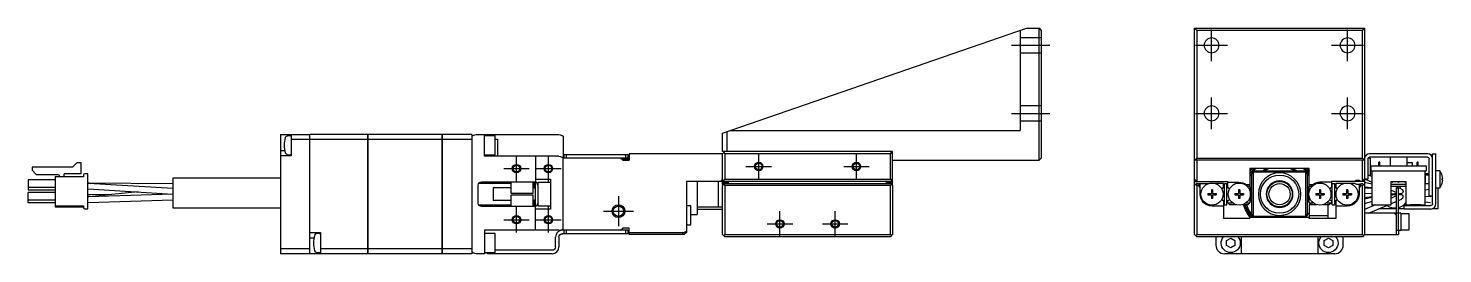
# Model space of a CAD drawing. Extents: x 0 to 698, y -8 to 605.
# Drawn here: x 364.7 to 697.5, y 278.6 to 331.6 of the extents above; entities that cross this region are included whole.
import ezdxf

# ---------------------------------------------------------------- set-up
doc = ezdxf.new("R2010")
doc.units = 0
doc.header["$LTSCALE"] = 0.5
doc.linetypes.add('CENTER', pattern=[50.8, 31.75, -6.35, 6.35, -6.35])
doc.linetypes.add('DASHED', pattern=[19.05, 12.7, -6.35])
for name, color, linetype in [('MSM_CENTER', 1, 'CENTER'), ('MSM_CONTINUOUS', 7, 'CONTINUOUS'), ('MSM_DASHED', 4, 'DASHED'), ('MSM_NARROW', 5, 'CONTINUOUS')]:
    doc.layers.add(name, color=color, linetype=linetype)

msp = doc.modelspace()

# ---------------------------------------------------------------- linework, layer by layer
at = {"layer": 'MSM_CENTER'}
for p, q in [((643.14, 323.81), (643.14, 331.31)), ((675.14, 323.81), (675.14, 331.31)), ((596.05, 327.56), (605.05, 327.56)), ((639.39, 327.56), (646.89, 327.56)), ((671.39, 327.56), (678.89, 327.56)), ((643.14, 307.81), (643.14, 315.31)), ((675.14, 307.81), (675.14, 315.31)), ((596.05, 311.56), (605.05, 311.56)), ((639.39, 311.56), (646.89, 311.56)), ((671.39, 311.56), (678.89, 311.56)), ((479.55, 295.56), (479.55, 301.56)), ((487.05, 295.56), (487.05, 301.56)), ((536.55, 296.06), (536.55, 302.06)), ((559.55, 296.06), (559.55, 302.06)), ((476.55, 298.56), (482.55, 298.56)), ((484.05, 298.56), (490.05, 298.56)), ((533.55, 299.06), (539.55, 299.06)), ((556.55, 299.06), (562.55, 299.06)), ((503.55, 292.06), (503.55, 285.06)), ((476.55, 286.56), (482.55, 286.56)), ((479.55, 283.56), (479.55, 289.56)), ((484.05, 286.56), (490.05, 286.56)), ((487.05, 283.56), (487.05, 289.56)), ((500.05, 288.56), (507.05, 288.56)), ((541.55, 282.56), (541.55, 288.56)), ((554.55, 282.56), (554.55, 288.56)), ((538.55, 285.56), (544.55, 285.56)), ((551.55, 285.56), (557.55, 285.56))]:
    msp.add_line(p, q, dxfattribs=at)
at = {"layer": 'MSM_CONTINUOUS'}
for p, q in [((528.05, 306.94), (599.55, 331.56)), ((598.05, 331.05), (598.05, 307.56)), ((599.55, 331.56), (602.55, 331.56)), ((602.55, 300.56), (602.55, 331.56)), ((602.55, 331.56), (603.05, 331.06)), ((603.05, 331.06), (603.05, 301.06)), ((639.14, 283.06), (639.14, 331.56)), ((639.14, 331.56), (639.64, 331.06)), ((639.14, 331.56), (679.14, 331.56)), ((639.64, 331.06), (639.64, 301.06)), ((678.64, 331.06), (639.64, 331.06)), ((678.64, 331.06), (679.14, 331.56)), ((678.64, 301.06), (678.64, 331.06)), ((679.14, 331.56), (679.14, 283.06)), ((424.05, 306.56), (424.05, 278.56)), ((424.05, 306.56), (430.94, 306.56)), ((426.35, 306.29), (425.58, 306.23)), ((426.55, 306.56), (426.55, 301.56)), ((430.94, 278.56), (430.94, 306.56)), ((430.95, 306.55), (430.94, 306.55)), ((444.55, 306.56), (430.95, 306.56)), ((430.95, 278.56), (430.95, 306.56)), ((444.55, 278.56), (444.55, 306.56)), ((444.55, 306.55), (444.56, 306.55)), ((462.05, 306.56), (444.56, 306.56)), ((444.56, 306.56), (444.56, 278.56)), ((462.05, 278.56), (462.05, 306.56)), ((462.05, 306.55), (462.06, 306.55)), ((462.06, 306.56), (462.06, 278.56)), ((469.05, 306.56), (462.06, 306.56)), ((469.05, 306.56), (469.05, 278.56)), ((470.05, 306.56), (489.55, 306.56)), ((472.05, 301.46), (472.05, 306.56)), ((474.55, 306.31), (472.05, 306.31)), ((474.55, 301.81), (474.55, 306.31)), ((528.05, 302.56), (528.05, 306.94)), ((529.05, 307.29), (529.05, 302.56)), ((529.85, 307.56), (598.05, 307.56)), ((430.94, 305.41), (426.55, 305.41)), ((430.95, 305.4), (430.94, 305.4)), ((444.55, 305.41), (430.95, 305.41)), ((444.55, 305.4), (444.56, 305.4)), ((462.05, 305.41), (444.56, 305.41)), ((462.05, 305.4), (462.06, 305.4)), ((469.05, 305.41), (462.06, 305.41)), ((474.55, 305.51), (475.05, 305.51)), ((475.05, 305.51), (475.05, 301.46)), ((490.55, 306.18), (490.55, 301.08)), ((376.1, 299.94), (375.08, 298.92)), ((377.1, 299.94), (376.1, 299.94)), ((377.1, 297.41), (377.1, 299.94)), ((424.05, 302.81), (425, 302.81)), ((426.55, 301.56), (424.05, 301.56)), ((425.58, 301.9), (426.35, 301.83)), ((472.05, 301.81), (474.55, 301.81)), ((489.55, 301.46), (472.05, 301.46)), ((484.05, 301.46), (484.05, 295.43)), ((490.55, 284.06), (490.55, 301.06)), ((505.75, 301.06), (490.55, 301.06)), ((490.75, 301.06), (490.75, 301.86)), ((490.75, 301.86), (505.75, 301.86)), ((491.25, 301.86), (491.25, 301.06)), ((504.55, 300.56), (504.05, 301.06)), ((506.05, 300.81), (504.3, 300.81)), ((504.55, 300.56), (506.05, 300.56)), ((505.25, 301.06), (505.25, 301.86)), ((505.75, 301.86), (505.75, 301.06)), ((506.05, 302.06), (506.05, 300.56)), ((528.05, 302.06), (506.05, 302.06)), ((528.55, 302.56), (528.05, 302.06)), ((568.05, 302.56), (528.05, 302.56)), ((528.05, 294.86), (528.05, 302.06)), ((528.55, 302.06), (528.3, 302.31)), ((567.55, 302.06), (528.55, 302.06)), ((528.55, 302.06), (528.55, 296.06)), ((568.05, 302.06), (567.55, 302.56)), ((567.8, 302.31), (567.55, 302.06)), ((567.55, 296.06), (567.55, 302.06)), ((568.05, 294.86), (568.05, 302.56)), ((568.05, 300.56), (602.55, 300.56)), ((602.55, 300.56), (603.05, 301.06)), ((639.14, 300.56), (639.64, 301.06)), ((679.14, 300.56), (639.14, 300.56)), ((639.64, 301.06), (678.64, 301.06)), ((639.64, 300.56), (639.64, 295.56)), ((678.64, 301.06), (679.14, 300.56)), ((678.64, 295.56), (678.64, 300.56)), ((679.94, 300.86), (679.94, 296.06)), ((680.44, 301.06), (680, 301.06)), ((693.94, 302.06), (680.34, 302.06)), ((693.94, 301.26), (680.34, 301.26)), ((680.44, 301.06), (680.44, 297.06)), ((682.77, 300.06), (682.52, 300.06)), ((682.52, 299.26), (682.52, 300.06)), ((682.77, 299.26), (682.77, 300.06)), ((685.14, 301.26), (685.14, 299.26)), ((689.14, 299.26), (689.14, 301.26)), ((690.39, 299.94), (689.14, 299.94)), ((690.39, 299.26), (690.39, 299.94)), ((691.52, 299.26), (691.52, 300.06)), ((691.77, 300.06), (691.52, 300.06)), ((691.77, 299.26), (691.77, 300.06)), ((694.34, 292.06), (694.34, 300.86)), ((695.14, 290.36), (695.14, 302.06)), ((695.14, 302.06), (695.94, 302.06)), ((695.94, 290.26), (695.94, 302.06)), ((365.54, 298.92), (365.54, 298.22)), ((375.08, 298.92), (365.54, 298.92)), ((365.54, 298.22), (366.54, 297.22)), ((366.54, 297.22), (371.67, 297.22)), ((377.63, 296.66), (371, 296.66)), ((371, 296.66), (371, 289.55)), ((371.95, 296.94), (371.95, 296.66)), ((373.1, 296.66), (373.1, 297.26)), ((373.25, 297.41), (377.1, 297.41)), ((377.63, 297.07), (377.63, 296.66)), ((378.65, 297.37), (377.93, 297.37)), ((378.65, 289.09), (378.65, 297.37)), ((398.65, 296.33), (398.65, 289.33)), ((424.05, 296.33), (398.65, 296.33)), ((666.14, 298.56), (652.14, 298.56)), ((652.14, 298.56), (652.14, 293.28)), ((652.64, 297.26), (653.44, 298.06)), ((652.64, 287.86), (652.64, 297.26)), ((652.94, 297.56), (652.94, 287.56)), ((665.14, 297.76), (653.14, 297.76)), ((653.44, 298.06), (664.84, 298.06)), ((664.84, 298.06), (665.64, 297.26)), ((665.34, 287.56), (665.34, 297.56)), ((665.64, 297.26), (665.64, 287.86)), ((666.14, 293.28), (666.14, 298.56)), ((679.94, 297.06), (680.44, 297.06)), ((680.89, 296.71), (680.06, 297.06)), ((680.54, 296.86), (680.54, 297.37)), ((680.89, 297.37), (680.54, 297.37)), ((680.64, 299.26), (680.64, 298.06)), ((680.64, 299.26), (693.64, 299.26)), ((680.64, 298.06), (693.64, 298.06)), ((680.89, 298.06), (680.89, 290.06)), ((693.39, 290.06), (693.39, 298.06)), ((694.34, 297.37), (693.39, 297.37)), ((693.44, 297.06), (693.39, 297.01)), ((693.44, 297.06), (693.44, 295.06)), ((694.34, 297.06), (693.44, 297.06)), ((693.64, 299.26), (693.64, 298.06)), ((696.84, 298.06), (695.94, 298.06)), ((696.84, 298.06), (696.84, 294.06)), ((697.41, 296.95), (697.42, 296.95)), ((364.65, 295.93), (364.65, 293.53)), ((371, 295.93), (364.65, 295.93)), ((371, 294.13), (364.65, 294.13)), ((371, 293.53), (364.65, 293.53)), ((371, 292.93), (364.65, 292.93)), ((364.65, 290.53), (364.65, 292.93)), ((378.99, 295.11), (378.65, 295.11)), ((378.86, 295.1), (378.65, 295.11)), ((378.65, 293.81), (378.78, 293.8)), ((378.65, 293.8), (379.44, 293.76)), ((378.78, 293.8), (398.64, 292.56)), ((398.65, 293.86), (378.86, 295.1)), ((390.5, 293.07), (378.94, 291.94)), ((398.65, 294.96), (378.99, 295.11)), ((470.55, 290.46), (470.55, 294.66)), ((478.25, 295.06), (470.66, 295.06)), ((471.35, 295.46), (483.75, 295.46)), ((474.05, 294.06), (474.05, 291.06)), ((478.25, 294.06), (474.05, 294.06)), ((478.25, 295.46), (478.25, 292.81)), ((483.45, 292.81), (483.45, 295.46)), ((483.75, 295.06), (483.45, 295.06)), ((483.75, 294.06), (483.45, 294.06)), ((483.75, 294.06), (483.75, 295.06)), ((483.95, 294.86), (483.75, 295.06)), ((483.75, 294.06), (483.96, 293.7)), ((483.95, 295.44), (483.95, 289.69)), ((483.96, 295.43), (484.05, 295.41)), ((484.05, 295.43), (483.96, 295.43)), ((484.05, 296.06), (487.55, 296.06)), ((484.55, 295.31), (484.55, 289.81)), ((487.55, 295.31), (484.55, 295.31)), ((487.55, 296.06), (487.55, 289.06)), ((568.05, 295.56), (519.55, 295.56)), ((519.55, 295.56), (519.55, 283.56)), ((522.05, 295.56), (522.05, 287.81)), ((527.05, 295.56), (527.05, 289.56)), ((528.05, 296.06), (527.55, 295.56)), ((528.05, 295.56), (528.55, 296.06)), ((528.05, 295.36), (529.45, 295.36)), ((528.55, 295.06), (528.05, 294.56)), ((528.15, 294.76), (528.05, 294.86)), ((528.05, 283.06), (528.05, 294.56)), ((528.15, 294.66), (528.15, 294.86)), ((528.55, 294.56), (528.3, 294.81)), ((529.15, 295.16), (528.45, 295.16)), ((528.55, 296.06), (567.55, 296.06)), ((528.55, 295.06), (567.55, 295.06)), ((528.55, 294.56), (528.55, 283.06)), ((567.55, 294.56), (528.55, 294.56)), ((529.45, 295.06), (529.45, 295.36)), ((568.05, 295.36), (566.65, 295.36)), ((566.65, 295.06), (566.65, 295.36)), ((567.65, 295.16), (566.95, 295.16)), ((567.55, 296.06), (568.05, 295.56)), ((568.05, 294.56), (567.55, 295.06)), ((567.8, 294.81), (567.55, 294.56)), ((567.55, 283.06), (567.55, 294.56)), ((567.95, 294.86), (567.95, 294.66)), ((568.05, 294.86), (567.95, 294.76)), ((568.05, 294.56), (568.05, 283.06)), ((639.14, 296.06), (639.64, 295.56)), ((639.14, 295.56), (646.94, 295.56)), ((639.64, 295.06), (639.14, 294.56)), ((639.64, 294.56), (639.39, 294.81)), ((639.64, 295.06), (642.53, 295.06)), ((639.94, 294.56), (639.64, 294.56)), ((639.64, 294.56), (639.64, 283.06)), ((640.44, 294.92), (639.94, 294.56)), ((639.94, 294.56), (640.44, 294.06)), ((640.44, 292.56), (640.44, 295.06)), ((643.39, 293.56), (643.1, 293.56)), ((643.1, 293.56), (643.1, 292.77)), ((643.1, 293.03), (643.39, 293.03)), ((643.39, 293.56), (643.39, 292.77)), ((645.94, 295.06), (643.96, 295.06)), ((645.68, 293.96), (645.94, 294.11)), ((645.94, 294.11), (645.94, 295.06)), ((646.14, 295.06), (646.74, 295.06)), ((646.14, 290.06), (646.14, 295.06)), ((646.74, 290.06), (646.74, 295.06)), ((646.94, 294.11), (646.94, 295.56)), ((646.94, 295.36), (649.64, 295.36)), ((646.94, 294.11), (647.17, 293.98)), ((649.79, 293.56), (649.5, 293.56)), ((649.5, 293.56), (649.5, 292.77)), ((649.5, 293.03), (649.79, 293.03)), ((649.79, 293.56), (649.79, 292.77)), ((651.24, 294.86), (652.14, 294.86)), ((652.14, 294.36), (651.79, 294.36)), ((656.28, 293.87), (656.34, 293.94)), ((656.34, 294), (656.34, 293.94)), ((658.08, 295.53), (658.08, 295.53)), ((666.14, 294.86), (667.04, 294.86)), ((666.5, 294.36), (666.14, 294.36)), ((668.79, 293.56), (668.5, 293.56)), ((668.5, 293.56), (668.5, 292.77)), ((668.5, 293.03), (668.79, 293.03)), ((671.34, 295.36), (668.64, 295.36)), ((668.79, 293.56), (668.79, 292.77)), ((671.34, 294.11), (671.12, 293.98)), ((679.14, 295.56), (671.34, 295.56)), ((671.34, 295.56), (671.34, 294.11)), ((671.54, 295.06), (672.14, 295.06)), ((671.54, 290.06), (671.54, 295.06)), ((672.14, 290.06), (672.14, 295.06)), ((674.33, 295.06), (672.34, 295.06)), ((672.34, 295.06), (672.34, 294.11)), ((672.34, 294.11), (672.6, 293.96)), ((675.19, 293.56), (674.9, 293.56)), ((674.9, 293.56), (674.9, 292.77)), ((674.9, 293.03), (675.19, 293.03)), ((675.19, 293.56), (675.19, 292.77)), ((676.88, 295.06), (675.76, 295.06)), ((677.84, 294.86), (677.84, 292.56)), ((677.84, 294.06), (678.34, 294.56)), ((678.34, 294.56), (677.9, 294.88)), ((678.2, 295.06), (678.64, 295.06)), ((678.64, 294.56), (678.34, 294.56)), ((678.64, 295.56), (679.14, 296.06)), ((678.64, 295.06), (679.14, 294.56)), ((678.89, 294.81), (678.64, 294.56)), ((678.64, 283.06), (678.64, 294.56)), ((679.94, 296.06), (679.14, 296.06)), ((679.14, 295.39), (680.89, 295.01)), ((679.14, 294.25), (680.89, 294.11)), ((680.89, 293.92), (679.14, 293.96)), ((679.35, 296.06), (680.89, 295.41)), ((680.54, 293.93), (680.54, 294.13)), ((685.39, 295.56), (688.89, 295.56)), ((685.39, 290.06), (685.39, 295.56)), ((688.89, 294.86), (685.39, 294.86)), ((688.89, 294.36), (685.39, 294.36)), ((685.39, 293.49), (686.64, 292.96)), ((687.83, 293.76), (686.42, 294.36)), ((686.64, 294.06), (687.14, 294.06)), ((686.64, 283.06), (686.64, 294.06)), ((687.14, 284.06), (687.14, 294.06)), ((688.89, 295.56), (688.89, 290.06)), ((693.39, 295.11), (693.44, 295.06)), ((694.34, 295.06), (693.39, 294.89)), ((693.39, 293.57), (694.34, 293.74)), ((693.44, 295.06), (694.34, 295.06)), ((695.94, 294.06), (696.84, 294.06)), ((696.39, 294.06), (696.39, 289.09)), ((697.41, 296.24), (697.53, 296.24)), ((697.41, 295.88), (697.41, 296.24)), ((697.53, 295.88), (697.41, 295.88)), ((697.42, 295.17), (697.41, 295.18)), ((371, 291.13), (364.65, 291.13)), ((371, 290.53), (364.65, 290.53)), ((371, 289.8), (377.63, 289.8)), ((377.63, 289.8), (377.63, 289.39)), ((379.32, 292.42), (378.65, 292.41)), ((378.94, 291.94), (378.65, 291.92)), ((378.73, 291.92), (378.65, 291.91)), ((378.65, 290.61), (378.77, 290.62)), ((398.65, 292.56), (378.73, 291.92)), ((378.77, 290.62), (398.65, 291.26)), ((384.18, 292.45), (379.32, 292.42)), ((470.66, 290.06), (478.25, 290.06)), ((483.75, 289.66), (471.35, 289.66)), ((478.25, 291.06), (474.05, 291.06)), ((478.25, 292.81), (483.45, 292.81)), ((478.25, 292.31), (478.25, 289.66)), ((483.45, 292.31), (478.25, 292.31)), ((483.45, 289.66), (483.45, 292.31)), ((483.75, 291.06), (483.45, 291.06)), ((483.45, 290.06), (483.75, 290.06)), ((483.96, 291.43), (483.75, 291.06)), ((483.75, 290.06), (483.75, 291.06)), ((483.75, 290.06), (483.95, 290.26)), ((484.04, 289.71), (483.96, 289.69)), ((484.05, 289.69), (483.96, 289.69)), ((484.05, 284.06), (484.05, 289.69)), ((484.55, 289.81), (487.55, 289.81)), ((520.55, 289.81), (519.55, 289.81)), ((520.55, 285.31), (520.55, 289.81)), ((642.24, 292.71), (643.04, 292.71)), ((642.24, 292.71), (642.24, 292.42)), ((642.24, 292.42), (643.04, 292.42)), ((642.77, 292.71), (642.77, 292.42)), ((643.1, 292.36), (643.1, 291.56)), ((643.1, 292.09), (643.39, 292.09)), ((643.39, 291.56), (643.1, 291.56)), ((645.94, 289.76), (643.24, 289.76)), ((643.39, 292.36), (643.39, 291.56)), ((643.45, 292.71), (644.24, 292.71)), ((643.45, 292.42), (644.24, 292.42)), ((643.71, 292.42), (643.71, 292.71)), ((644.24, 292.71), (644.24, 292.42)), ((645.94, 291.01), (645.68, 291.16)), ((645.94, 291.01), (645.94, 286.86)), ((646.14, 290.06), (646.74, 290.06)), ((647.24, 291.18), (646.94, 291.01)), ((646.94, 290.56), (646.94, 291.01)), ((647.44, 290.06), (646.94, 290.56)), ((646.94, 290.56), (647.98, 290.56)), ((648.93, 290.06), (647.44, 290.06)), ((648.64, 292.71), (649.44, 292.71)), ((648.64, 292.71), (648.64, 292.42)), ((648.64, 292.42), (649.44, 292.42)), ((649.17, 292.71), (649.17, 292.42)), ((649.5, 292.36), (649.5, 291.56)), ((649.5, 292.09), (649.79, 292.09)), ((649.79, 291.56), (649.5, 291.56)), ((649.79, 292.36), (649.79, 291.56)), ((649.85, 292.71), (650.64, 292.71)), ((649.85, 292.42), (650.64, 292.42)), ((650.11, 292.42), (650.11, 292.71)), ((651.64, 290.06), (650.36, 290.06)), ((650.64, 292.71), (650.64, 292.42)), ((651.3, 290.56), (652.14, 290.56)), ((652.14, 290.56), (651.64, 290.06)), ((652.14, 291.85), (652.14, 290.56)), ((656.34, 291.19), (656.28, 291.25)), ((656.34, 291.19), (656.34, 291.12)), ((667.93, 290.06), (666.09, 290.06)), ((666.09, 290.06), (666.09, 287.06)), ((666.14, 290.56), (666.14, 291.85)), ((666.14, 290.56), (666.98, 290.56)), ((666.64, 290.06), (666.14, 290.56)), ((667.64, 292.71), (668.44, 292.71)), ((667.64, 292.71), (667.64, 292.42)), ((667.64, 292.42), (668.44, 292.42)), ((668.17, 292.71), (668.17, 292.42)), ((668.5, 292.36), (668.5, 291.56)), ((668.5, 292.09), (668.79, 292.09)), ((668.79, 291.56), (668.5, 291.56)), ((668.79, 292.36), (668.79, 291.56)), ((668.85, 292.71), (669.64, 292.71)), ((668.85, 292.42), (669.64, 292.42)), ((669.11, 292.42), (669.11, 292.71)), ((670.84, 290.06), (669.36, 290.06)), ((669.64, 292.71), (669.64, 292.42)), ((670.3, 290.56), (671.34, 290.56)), ((670.59, 286.86), (670.59, 290.06)), ((671.34, 290.56), (670.84, 290.06)), ((671.05, 291.18), (671.34, 291.01)), ((671.34, 291.01), (671.34, 290.56)), ((671.54, 290.06), (672.14, 290.06)), ((672.6, 291.16), (672.34, 291.01)), ((672.34, 291.01), (672.34, 286.86)), ((675.04, 289.76), (672.34, 289.76)), ((674.04, 292.71), (674.84, 292.71)), ((674.04, 292.71), (674.04, 292.42)), ((674.04, 292.42), (674.84, 292.42)), ((674.57, 292.71), (674.57, 292.42)), ((674.9, 292.36), (674.9, 291.56)), ((674.9, 292.09), (675.19, 292.09)), ((675.19, 291.56), (674.9, 291.56)), ((675.19, 292.36), (675.19, 291.56)), ((675.25, 292.71), (676.04, 292.71)), ((675.25, 292.42), (676.04, 292.42)), ((675.51, 292.42), (675.51, 292.71)), ((676.04, 292.71), (676.04, 292.42)), ((679.14, 292.76), (680.89, 292.72)), ((679.14, 291.76), (680.89, 292.01)), ((680.89, 291.74), (679.14, 291.4)), ((680.89, 290.81), (679.14, 290.25)), ((681.7, 290.06), (679.14, 288.97)), ((680.06, 288.06), (684.77, 290.06)), ((680.54, 291.67), (680.54, 291.96)), ((680.89, 290.06), (685.39, 290.06)), ((685.39, 292.63), (686.28, 292.61)), ((686.11, 292.48), (685.39, 292.25)), ((686.64, 292.16), (685.39, 291.63)), ((685.39, 290.33), (686.64, 290.86)), ((687.14, 292.75), (687.36, 292.66)), ((687.36, 292.46), (687.14, 292.37)), ((687.14, 291.07), (687.83, 291.36)), ((688.44, 289.06), (688.44, 289.86)), ((688.44, 289.86), (694.64, 289.86)), ((688.89, 290.06), (689.89, 290.06)), ((689.89, 290.16), (692.39, 290.16)), ((689.89, 290.06), (689.89, 290.16)), ((690.69, 290.16), (690.69, 290.06)), ((690.69, 290.06), (691.59, 290.06)), ((691.07, 290.16), (691.07, 290.06)), ((691.22, 290.16), (691.22, 290.06)), ((691.59, 290.16), (691.59, 290.06)), ((692.39, 290.06), (692.39, 290.16)), ((692.39, 290.06), (693.39, 290.06)), ((694.75, 291.91), (693.39, 292.03)), ((693.39, 290.73), (694.63, 290.62)), ((695.14, 292.06), (694.34, 292.06)), ((371, 289.55), (377.63, 289.55)), ((377.93, 289.09), (378.65, 289.09)), ((398.65, 289.33), (424.05, 289.33)), ((487.55, 289.06), (484.05, 289.06)), ((520.55, 287.81), (522.05, 287.81)), ((522.05, 289.56), (528.05, 289.56)), ((522.05, 289.06), (528.05, 289.06)), ((652.14, 286.86), (645.94, 286.86)), ((652.14, 286.86), (652.14, 287.06)), ((666.14, 287.06), (652.14, 287.06)), ((653.44, 287.06), (652.64, 287.86)), ((653.14, 287.36), (665.14, 287.36)), ((655.98, 289.36), (656.17, 289.36)), ((656.39, 289.14), (656.17, 289.36)), ((656.39, 289.14), (656.22, 289.14)), ((656.39, 289), (656.39, 289.14)), ((656.39, 289), (656.39, 289)), ((658.08, 289.6), (658.08, 289.6)), ((662.12, 289.36), (661.89, 289.14)), ((662.06, 289.14), (661.89, 289.14)), ((661.89, 289.14), (661.89, 289)), ((661.89, 289), (661.89, 289)), ((662.12, 289.36), (662.31, 289.36)), ((665.64, 287.86), (664.84, 287.06)), ((666.09, 287.56), (670.59, 287.56)), ((666.14, 286.86), (666.14, 287.06)), ((672.34, 286.86), (666.14, 286.86)), ((679.14, 288.99), (679.27, 289.03)), ((687.64, 288.06), (679.14, 288.06)), ((686.64, 289.09), (682.49, 289.09)), ((686.14, 288.06), (686.64, 287.56)), ((686.64, 284.06), (686.64, 288.06)), ((688.44, 289.09), (687.14, 289.09)), ((687.64, 288.06), (687.64, 284.06)), ((689.64, 287.96), (687.64, 287.96)), ((694.74, 289.06), (688.44, 289.06)), ((689.64, 284.16), (689.64, 287.96)), ((696.39, 289.09), (695.02, 289.09)), ((430.95, 283.56), (433.45, 283.56)), ((433.24, 283.29), (432.47, 283.23)), ((433.45, 283.56), (433.45, 278.56)), ((489.55, 284.06), (472.05, 284.06)), ((472.05, 284.06), (472.05, 278.56)), ((474.55, 283.31), (472.05, 283.31)), ((474.55, 278.81), (474.55, 283.31)), ((505.75, 284.06), (490.35, 284.06)), ((505.75, 283.26), (490.35, 283.26)), ((490.75, 283.26), (490.75, 284.06)), ((491.25, 284.06), (491.25, 283.26)), ((504.05, 284.06), (504.55, 284.56)), ((506.05, 284.56), (504.55, 284.56)), ((505.25, 283.26), (505.25, 284.06)), ((505.75, 284.06), (505.75, 283.26)), ((506.05, 283.06), (506.05, 284.56)), ((506.05, 283.56), (518.94, 283.56)), ((519.05, 283.06), (506.05, 283.06)), ((518.44, 283.06), (518.94, 283.56)), ((518.94, 283.56), (519.55, 283.87)), ((519.55, 283.56), (519.05, 283.06)), ((519.55, 285.31), (520.55, 285.31)), ((528.05, 283.06), (528.55, 282.56)), ((528.3, 282.81), (528.55, 283.06)), ((528.55, 283.06), (567.55, 283.06)), ((567.55, 283.06), (567.8, 282.81)), ((567.55, 282.56), (568.05, 283.06)), ((639.14, 283.06), (639.64, 282.56)), ((639.39, 282.81), (639.64, 283.06)), ((639.64, 283.06), (678.64, 283.06)), ((679.14, 283.06), (678.64, 282.56)), ((678.64, 283.06), (678.89, 282.81)), ((679.14, 283.06), (687.14, 283.06)), ((686.64, 284.06), (687.64, 284.06)), ((687.14, 284.06), (687.14, 283.06)), ((687.64, 284.16), (689.64, 284.16)), ((430.94, 279.72), (424.05, 279.72)), ((430.95, 279.73), (430.94, 279.73)), ((430.95, 282.31), (431.89, 282.31)), ((444.55, 279.72), (433.45, 279.72)), ((444.55, 279.73), (444.56, 279.73)), ((462.05, 279.72), (444.56, 279.72)), ((462.05, 279.73), (462.06, 279.73)), ((469.05, 279.72), (462.06, 279.72)), ((488.75, 280.16), (488.75, 282.46)), ((489.55, 282.46), (489.55, 280.16)), ((567.55, 282.56), (528.55, 282.56)), ((678.64, 282.56), (639.64, 282.56)), ((644.14, 282.56), (644.14, 280.56)), ((646.64, 281.64), (647.64, 282.22)), ((646.64, 280.48), (646.64, 281.64)), ((647.64, 279.91), (646.64, 280.48)), ((647.64, 282.22), (648.64, 281.64)), ((648.64, 280.48), (647.64, 279.91)), ((648.64, 281.64), (648.64, 280.48)), ((650.14, 278.56), (650.14, 282.56)), ((668.14, 282.56), (668.14, 278.56)), ((669.64, 281.64), (670.64, 282.22)), ((669.64, 280.48), (669.64, 281.64)), ((670.64, 279.91), (669.64, 280.48)), ((670.64, 282.22), (671.64, 281.64)), ((671.64, 280.48), (670.64, 279.91)), ((671.64, 281.64), (671.64, 280.48)), ((674.84, 282.56), (674.14, 282.44)), ((674.14, 280.56), (674.14, 282.56)), ((430.94, 278.56), (424.05, 278.56)), ((430.95, 278.57), (430.94, 278.57)), ((444.55, 278.56), (430.95, 278.56)), ((432.47, 278.9), (433.24, 278.83)), ((444.55, 278.57), (444.56, 278.57)), ((462.05, 278.56), (444.56, 278.56)), ((462.05, 278.57), (462.06, 278.57)), ((469.05, 278.56), (462.06, 278.56)), ((472.05, 278.56), (470.05, 278.56)), ((472.05, 278.81), (474.55, 278.81)), ((472.75, 278.56), (472.75, 278.81)), ((487.95, 278.56), (472.75, 278.56)), ((473.25, 278.81), (473.25, 278.56)), ((487.95, 279.36), (474.55, 279.36)), ((650.14, 278.56), (646.14, 278.56)), ((668.14, 278.56), (650.14, 278.56)), ((672.14, 278.56), (668.14, 278.56))]:
    msp.add_line(p, q, dxfattribs=at)
at = {"layer": 'MSM_CONTINUOUS', "extrusion": (0, 0, -1)}
for centre, radius in [((-643.14, 327.56), 1.75), ((-675.14, 327.56), 1.75), ((-643.14, 311.56), 1.75), ((-675.14, 311.56), 1.75), ((-659.14, 292.56), 5), ((-659.14, 292.56), 3.15)]:
    msp.add_circle(centre, radius, dxfattribs=at)
at = {"layer": 'MSM_CONTINUOUS'}
for centre, radius in [((536.55, 299.06), 0.783), ((559.55, 299.06), 0.783), ((479.55, 298.56), 0.783), ((487.05, 298.56), 0.783), ((659.14, 292.56), 4.5), ((643.24, 292.56), 2.6), ((649.64, 292.56), 2.6), ((659.14, 292.56), 3), ((668.64, 292.56), 2.6), ((675.04, 292.56), 2.6), ((503.55, 288.56), 1.23), ((479.55, 286.56), 0.783), ((487.05, 286.56), 0.783), ((541.55, 285.56), 0.783), ((554.55, 285.56), 0.783)]:
    msp.add_circle(centre, radius, dxfattribs=at)
for centre, radius, start, end in [((426.36, 306.09), 0.2, 18.1949, 95), ((430.86, 304.06), 6, 162.3708, 197.6292), ((425.62, 305.73), 0.5, 95, 162.3708), ((425.62, 302.4), 0.5, 197.6292, 265), ((426.36, 302.03), 0.2, 265, 341.8051), ((680.34, 300.86), 1.2, 90, 180), ((693.94, 300.86), 1.2, 0, 90), ((377.93, 297.07), 0.3, 90, 180), ((659.14, 292.56), 8.2, 132.9703, 148.6119), ((659.14, 292.56), 8.5, 135.0991, 145.4397), ((659.14, 292.56), 6.5, 112.6199, 122.2042), ((659.14, 292.56), 6.5, 57.7958, 67.3801), ((659.14, 292.56), 8.2, 31.3881, 47.0297), ((659.14, 292.56), 8.5, 34.5603, 44.9009), ((694.34, 296.06), 3.2, 16.1225, 38.6822), ((694.34, 296.06), 3.19, 3.2297, 16.1067), ((483.75, 294.66), 0.801, 0.0623, 68.393), ((528.45, 294.86), 0.3, 90, 180), ((529.15, 294.86), 0.3, 41.8103, 90), ((566.95, 294.86), 0.3, 90, 138.1897), ((567.65, 294.86), 0.3, 360, 90), ((646.44, 292.56), 1.59, 100.8931, 126.1972), ((646.44, 292.56), 1.59, 53.8028, 79.1069), ((649.64, 292.56), 2.8, 40.0052, 55.2281), ((668.64, 292.56), 2.8, 90, 139.9948), ((671.84, 292.56), 1.59, 100.8931, 126.1972), ((671.96, 292.45), 1.75, 118.6217, 127.006), ((671.84, 292.56), 1.59, 53.8028, 79.1069), ((677.54, 294.81), 1, 48.5904, 131.4096), ((685.64, 295.66), 0.25, 203.5782, 336.4218), ((687.14, 295.66), 0.25, 203.5782, 336.4218), ((688.64, 295.66), 0.25, 203.5782, 336.4218), ((694.34, 296.06), 3.2, 321.3178, 343.8775), ((694.34, 296.06), 3.19, 343.8933, 356.7703), ((483.75, 290.46), 0.8, 291.0178, 0.0007), ((646.44, 292.56), 1.59, 233.8028, 259.1069), ((646.44, 292.56), 1.59, 280.8931, 306.1972), ((659.14, 292.56), 8.5, 197.1046, 220.3202), ((659.14, 292.56), 8.2, 197.7508, 222.1236), ((671.96, 292.68), 1.75, 232.994, 238.6217), ((671.84, 292.56), 1.59, 233.8028, 259.1069), ((671.84, 292.56), 1.59, 280.8931, 306.1972), ((686.29, 292.83), 3.5, 236.9255, 275.7392), ((686.29, 292.83), 3.5, 284.0553, 317.9754), ((694.74, 290.26), 1.2, 270, 0), ((377.93, 289.39), 0.3, 180, 270), ((659.14, 292.56), 8.2, 317.8764, 327.9474), ((432.51, 282.73), 0.5, 95, 162.3708), ((433.25, 283.09), 0.2, 0, 95), ((490.35, 282.46), 1.6, 90, 180), ((489.55, 285.56), 1.5, 270, 311.8103), ((437.75, 281.06), 6, 162.3708, 197.6292), ((487.95, 280.16), 1.6, 270, 0), ((646.14, 280.56), 2, 180, 270), ((672.14, 280.56), 2, 270, 0), ((432.51, 279.4), 0.5, 197.6292, 265), ((433.25, 279.03), 0.2, 265, 0)]:
    msp.add_arc(centre, radius, start, end, dxfattribs=at)
at = {"layer": 'MSM_CONTINUOUS', "extrusion": (0, 0, -1)}
for centre, radius, start, end in [((-470.05, 305.06), 1.5, 48.1897, 90), ((-489.55, 305.06), 1.5, 90, 131.8103), ((-489.55, 299.96), 1.5, 90, 131.8103), ((-680.34, 300.86), 0.4, 0, 90), ((-693.94, 300.86), 0.4, 90, 180), ((-371.67, 296.94), 0.28, 90, 180), ((-373.25, 297.26), 0.15, 0, 90), ((-659.14, 292.56), 9, 38.9424, 41.8103), ((-659.14, 292.56), 8.8, 37.3018, 42.9859), ((-659.14, 292.56), 6.8, 53.9811, 61.9275), ((-659.14, 292.56), 6.8, 118.0725, 126.0189), ((-659.14, 292.56), 8.8, 137.0141, 142.6982), ((-659.14, 292.56), 9, 138.1897, 141.0576), ((-471.35, 294.66), 0.8, 0, 90), ((-483.75, 294.66), 0.8, 90, 105.1266), ((-646.56, 292.45), 1.75, 52.994, 60), ((-646.33, 292.45), 1.75, 118.6217, 127.006), ((-649.64, 292.56), 2.8, 90, 124.7719), ((-659.14, 292.56), 6.8, 342.9174, 17.0826), ((-659.14, 292.56), 6.8, 162.9174, 197.0826), ((-671.73, 292.45), 1.75, 120, 127.006), ((-677.54, 295.81), 1, 252.5424, 311.4096), ((-687.59, 293.21), 0.6, 113.0164, 293.0163), ((-686.94, 294.31), 0.6, 174.92, 218.0277), ((-471.35, 290.46), 0.8, 270, 0), ((-483.75, 290.46), 0.8, 254.8734, 270), ((-643.24, 292.56), 2.8, 270, 0), ((-643.04, 292.77), 0.06, 180, 270), ((-643.04, 292.36), 0.06, 90, 180), ((-643.45, 292.77), 0.06, 270, 0), ((-643.45, 292.36), 0.06, 0, 90), ((-646.56, 292.68), 1.75, 300, 307.006), ((-646.33, 292.68), 1.75, 232.994, 238.6217), ((-649.44, 292.77), 0.06, 180, 270), ((-649.44, 292.36), 0.06, 90, 180), ((-649.85, 292.77), 0.06, 270, 0), ((-649.85, 292.36), 0.06, 0, 90), ((-659.14, 292.56), 8.8, 321.3178, 343.4955), ((-659.14, 292.56), 8.5, 319.6798, 342.8954), ((-668.44, 292.77), 0.06, 180, 270), ((-668.44, 292.36), 0.06, 90, 180), ((-668.85, 292.77), 0.06, 270, 0), ((-668.85, 292.36), 0.06, 0, 90), ((-671.73, 292.68), 1.75, 232.994, 240), ((-674.84, 292.77), 0.06, 180, 270), ((-674.84, 292.36), 0.06, 90, 180), ((-675.04, 292.56), 2.8, 180, 270), ((-675.25, 292.77), 0.06, 270, 0), ((-675.25, 292.36), 0.06, 0, 90), ((-684.99, 291.91), 0.6, 131.8103, 142.4513), ((-686.29, 291.91), 0.6, 72.212, 125.6853), ((-686.29, 293.21), 0.6, 234.3147, 271.1935), ((-687.59, 291.91), 0.6, 66.9836, 246.9837), ((-694.64, 290.36), 0.5, 180, 270), ((-659.14, 292.56), 8.8, 217.8357, 218.6822), ((-490.35, 282.46), 0.8, 0, 90), ((-487.95, 280.16), 0.8, 180, 270), ((-647.64, 281.06), 2.25, 138.1897, 41.8103), ((-670.64, 281.06), 2.25, 138.1897, 41.8103), ((-470.05, 280.06), 1.5, 270, 311.8103)]:
    msp.add_arc(centre, radius, start, end, dxfattribs=at)
at = {"layer": 'MSM_DASHED'}
for p, q in [((603.05, 329.31), (598.05, 329.31)), ((598.05, 325.81), (603.05, 325.81)), ((603.05, 313.31), (598.05, 313.31)), ((598.05, 309.81), (603.05, 309.81))]:
    msp.add_line(p, q, dxfattribs=at)
at = {"layer": 'MSM_NARROW'}
for p, q in [((656.39, 289), (656.39, 289)), ((661.89, 289), (661.89, 289))]:
    msp.add_line(p, q, dxfattribs=at)
for centre, radius in [((536.55, 299.06), 1), ((559.55, 299.06), 1), ((479.55, 298.56), 1), ((487.05, 298.56), 1), ((659.14, 292.56), 2.5), ((503.55, 288.56), 1.5), ((479.55, 286.56), 1), ((487.05, 286.56), 1), ((541.55, 285.56), 1), ((554.55, 285.56), 1)]:
    msp.add_circle(centre, radius, dxfattribs=at)

doc.saveas('drawing.dxf')
